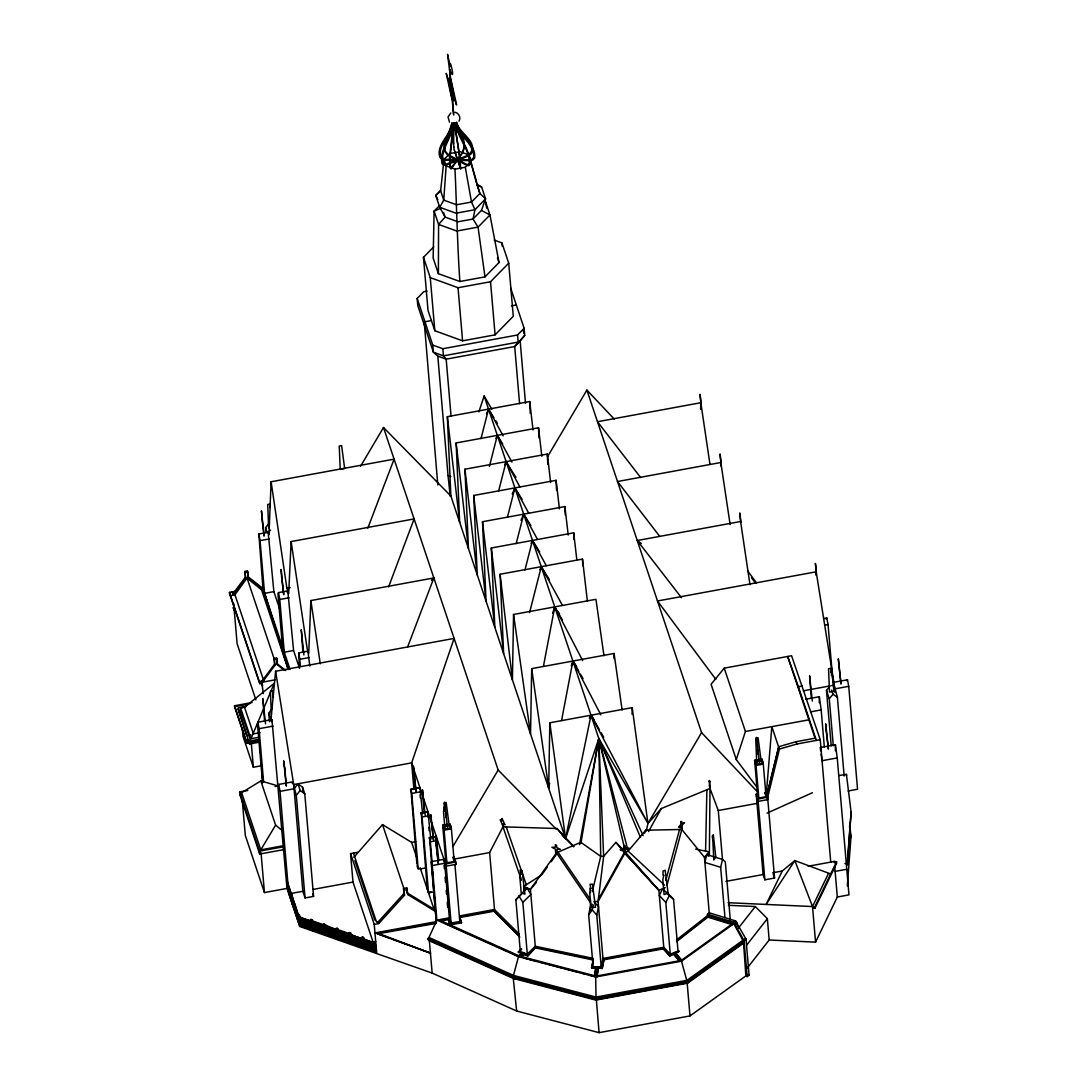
<?xml version="1.0" encoding="UTF-8"?>
<svg xmlns="http://www.w3.org/2000/svg" width="1087" height="1087" viewBox="0 0 1087 1087"><rect width="100%" height="100%" fill="white"/><g stroke="black" fill="none" stroke-linecap="round" stroke-linejoin="round"><path stroke-width="1.5" d="M486.691 208.12L485.509 201.666L489.965 214.954L499.042 262.524L484.992 276.872L459.869 281.506L438.387 273.679L438.577 224.411L434.121 211.123L439.542 205.592M819.272 702.745L819.326 696.726L805.657 699.24M835.359 750.764L835.4 744.758L820.209 747.543L820.671 750.845M646.235 831.079L647.947 823.443L661.317 808.538L710.001 788.469L709.363 855.686M603.964 655.774L595.948 599.304L513.553 614.468L512.425 679.878L500.102 574.249L582.483 559.098L587.374 601.016M622.104 709.947L614.073 653.477L531.692 668.627L530.551 734.051L513.553 614.468M549.628 783.251L548.69 788.211L549.818 722.787L632.213 707.637L647.947 823.443L701.577 732.624L586.885 390.084L547.671 456.486M613.992 658.505L614.073 653.477M632.09 714.349L632.213 707.637M454.013 123.184L453.564 144.082M705.572 851.121L706.89 789.76M453.89 124.095L452.994 137.9L453.89 147.18M367.827 528.133L394.092 459.149L271.098 481.772L268.978 534.722L268.163 532.277L270.568 530.089M407.625 646.969L433.862 577.931L310.868 600.554L308.722 653.409L307.213 648.912L291.126 541.557L414.106 518.934L388.616 586.871M700.558 409.337L700.816 402.72L597.483 421.729L640.678 477.56M709.662 785.385C709.376 790.684 709.403 776.403 709.335 781.553M710.015 787.926L709.974 789.026L709.648 780.901L709.553 782.491M291.126 541.557L288.694 593.597L286.886 588.216L271.098 481.772M720.681 465.861L720.83 462.505L617.498 481.514L659.85 536.543M443.999 159.476L440.629 190.796L443.754 200.13L456.54 204.777L471.5 202.033L479.87 193.486L468.905 154.897L460.086 151.677L449.76 153.58L443.999 159.476L446.146 165.917L443.754 200.13L439.732 207.291L445.099 217.115L457.967 221.802L473.022 219.03L481.446 210.43L485.59 198.853L481.623 187.005L476.745 184.151L479.87 193.486L485.59 198.853L474.965 209.709L473.022 219.03L478.049 227.115L484.992 276.872M847.276 863.54L851.135 811.663L847.398 864.967L847.276 863.54L844.884 863.594M847.33 885.878L850.944 837.52L849.694 823.008M766.172 795.901L771.838 726.646L778.7 747.163L766.702 796.024L778.672 746.728L796.173 741.674L815.563 738.114M453.333 123.877L449.488 158.58L450.113 168.05L451.105 169.001L462.749 152.764L464.462 147.044L463.497 138.076L459.855 132.532L456.744 124.842M453.85 122.654L449.936 158.226L450.1 164.49L451.322 167.901L462.6 152.044L464.013 147.356L463.103 138.959L459.488 133.456L455.249 122.994M413.93 789.515L411.647 762.87L454.108 638.409L275.609 671.25L271.179 717.311L271.533 721.51L271.94 719.608L257.918 722.189L257.497 724.091L262.551 782.925M815.861 575.091L816.188 571.803L657.499 600.989L715.776 679.293M594.589 976.439L595.717 967.579L591.613 967.444L591.668 968.164L595.771 968.3L594.589 976.439L589.67 975.148M597.157 966.778L595.676 976.968L596.029 997.078L686.943 980.352L742.829 940.337L743.97 940.391L747.204 976.642L749.106 975.284L746.008 939.1L735.6 920.92L709.227 912.808L707.433 914.208L707.555 915.634L676.549 939.902M598.23 967.579L597.076 976.656L598.23 967.579L602.239 967.715L604.046 959.033L663.152 948.163L669.864 955.989L673.709 954.4L679.755 961.452L673.641 953.693L669.809 955.269M580.852 843.553L598.815 738.521L484.136 395.981L478.864 411.864M579.52 844.681L598.815 738.521L647.947 823.443L591.015 715.219L589.317 718.127M543.432 666.345L554.75 606.886L562.373 620.066M561.571 720.504L572.89 661.045L576.694 666.562M309.795 666.018L307.961 651.154L298.68 652.866L299.441 668.288M643.124 835.618L598.815 738.521L603.638 856.339L598.095 901.531L602.972 958.462L601.206 966.914L593.108 966.642L588.665 914.86L590.309 906.925L592.143 904.289M588.665 914.86L592.279 909.86L593.298 904.941M601.206 966.914L596.777 915.132L598.529 906.68L593.978 901.653L598.095 901.531L624.821 853.254L615.949 842.33L603.638 856.339L600.717 856.352L580.784 842.303L556.476 852.86L530.402 889.329L535.28 946.261L527.29 954.155L520.306 951.505L515.863 899.737L527.018 887.902L530.85 894.479L522.847 902.373L527.29 954.155M591.613 967.444L592.958 960.935M591.668 968.164L593.026 961.655M598.298 968.3L602.293 968.435L604.046 959.033M269.984 507.547L270.065 504.042L267.701 504.477L268.652 527.806M730.328 920.404L725.301 861.842L722.542 859.423L706.74 854.572L704.906 862.453L720.654 867.29L724.975 917.659M590.594 910.267L590.404 899.56L557.984 852.208M592.306 891.557L600.717 856.352L598.815 738.521L640.474 837.357M720.654 867.29L722.542 859.423M767.069 799.964L779.447 749.038L778.672 746.728M481.011 438.645L488.539 409.106L493.906 417.721M489.381 466.54L497.33 435.371L502.697 443.985M498.593 491.161L506.121 461.635L515.958 477.424M507.384 517.426L514.912 487.9L522.073 499.381M516.176 543.69L523.703 514.151L530.864 525.646M524.967 569.941L532.494 540.416L539.655 551.897M529.573 612.62L541.285 566.68L549.343 579.602M279.658 608.951L273.87 591.641L268.163 532.277L258.869 533.975L262.932 588.447L289.998 669.307M666.915 885.416L681.821 829.476L645.76 830.21L628.164 851.094L625.473 852.33L598.815 738.521L565.553 838.607L573.678 846.691M665.828 880.239L679.565 829.517M452.233 123.429C451.975 137.641 438.74 149.612 442.096 163.852L443.999 165.278L446.485 164.979L468.579 155.821L470.943 154.096L472.478 151.242C474.584 138.633 459.203 133.497 456.54 122.07M452.966 123.959C452.722 137.764 439.882 149.367 442.966 163.172L444.515 164.327L446.567 164.096L468.348 155.047L471.554 151.31C473.443 139.15 458.456 134.258 455.942 123.116M757.014 787.368L736.293 759.568L745.424 731.497L724.214 668.152L791.581 655.746L820.25 739.703L830.74 862.086M552.644 613.245L554.75 606.886L582.686 660.651M571.3 665.815L572.89 661.045L578.814 671.304M589.956 718.385L591.015 715.219L593.882 719.349M451.839 123.714L448.089 134.693L443.836 141.69L444.311 150.753L448.102 155.455L466.962 165.346L468.973 165.713L470.25 164.354C470.535 149.503 458.347 137.832 455.997 123.388M453.007 123.225L448.849 135.413L444.624 142.356L445.059 150.848L448.157 154.694L466.758 164.45L468.415 164.748L469.462 163.648C469.611 149.286 457.817 137.995 455.535 124M299.197 667.309L293.572 650.515L287.797 590.907L278.503 592.605L277.959 594.113L282.484 646.847M287.253 592.401L287.797 590.907M436.539 843.797L436.675 845.047M275.093 786.526L278.204 785.955L278.748 784.42L292.783 781.838L296.289 795.426L305.067 897.957L313.572 896.395L304.781 793.863L302.553 787.205L297.947 783.795L294.061 788.768L280.025 791.35L288.816 893.881L302.838 891.299L305.067 897.957M292.226 783.292L292.783 781.838M735.722 922.347L735.6 920.92L733.698 922.279L733.82 923.705L742.829 940.337L744.16 941.07L688.275 981.085L688.356 982.077L595.309 999.157L512.548 977.417L428.047 939.481L436.906 920.091L432.232 865.537L444.665 863.255L443.944 859.328L431.498 861.624L431.186 862.439L436.403 923.23M443.632 860.157L443.944 859.328M644.618 833.145L645.76 830.21M451.839 122.79C451.159 135.522 435.751 144.231 439.882 157.248L442.042 159.422L444.882 160.183L470.182 160.631L472.899 159.966L474.693 157.86C476.079 143.661 459.543 136.052 456.703 122.736M452.668 123.578C452.056 135.957 437.069 144.367 440.887 156.963L444.977 159.354L469.937 159.789L472.179 159.245L473.633 157.533C474.802 143.81 458.741 136.459 456.01 123.51M486.514 413.767L488.539 409.106L503.132 435.846M495.985 438.482L497.33 435.371L511.923 462.111M504.776 464.733L506.121 461.635L519.899 486.894M512.222 494.109L514.912 487.9L528.703 513.146M521.013 520.36L523.703 514.151L537.494 539.41M531.149 543.514L532.494 540.416L546.285 565.675M539.94 569.778L541.285 566.68L562.373 605.296M459.013 121.2C461.187 117.804 458.918 112.817 454.95 112.233M747.408 967.851L769.188 940.01L815.563 942.13L812.519 906.558L794.828 860.564L782.26 871.013L766.131 904.438L794.828 860.564L830.685 873.948M728.032 902.699L812.519 906.558L828.403 873.608M812.641 907.985L814.924 908.311L814.802 906.898L836.555 861.774L834.272 861.447L808.117 866.257M814.924 908.311L836.677 863.2L836.555 861.774M815.563 942.13L837.316 897.02L834.667 866.122M665.815 902.427L669.252 895.702L662.69 888.677L659.32 895.484L665.815 902.427L670.258 954.209L678.016 951.03L673.573 899.248L666.942 892.155M250.92 738.766L274.304 683.275L244.521 707.243L240.567 707.868L250.92 738.766L259.25 737.231M519.138 934.046L494.503 909.493L489.626 852.575L502.968 826.827L557.02 828.525L573.827 846.515M598.353 899.411L624.278 852.575L657.486 888.758M826.215 619.06L826.799 618L823.661 618.571M846.895 680.856L847.493 679.783L833.362 682.391L837.398 697.283L844.151 776.023M648.518 831.528L661.317 808.538M360.544 466.309L383.494 427.504L450.874 496.052L565.036 837.044M444.461 860.877L446.173 857.996M452.994 846.46L498.172 770.044L383.494 427.504M241.627 792.681L260.826 780.928L275.609 825.115L260.785 849.871L241.3 791.662M449.896 69.989C456.431 85.791 448.89 53.766 450.29 66.647L447.545 54.35L450.602 78.142L456.418 103.863L456.513 105.004L454.624 99.379L452.627 101.757L453.768 115.073M269.508 721.714L268.788 713.317L272.035 708.452M536.502 882.209L530.402 889.329L523.635 886.476L523.961 890.335M542.359 874.03L547.25 867.209M551.15 861.76L556.041 854.939M230.512 595.608L234.955 594.793L247.034 578.012L261.573 589.888L288.218 669.47M416.878 863.988L410.913 789.23L419.922 787.572L422.612 813.701M419.922 787.572L410.506 789.773M427.313 889.234L421.226 812.791L427.952 811.554L430.792 839.368M427.952 811.554L420.818 813.348M232.835 593.991L245.39 577.115L244.901 571.422L247.442 570.96L248.298 577.781L263.312 589.575L288.34 669.456M244.901 571.422L245.771 578.243L233.216 595.105L232.142 591.912M283.707 669.755L277.457 664.85L276.587 658.029L274.046 658.491L274.535 664.184L261.994 681.06L262.375 682.174L274.916 665.312L274.427 659.619L247.034 578.012M429.188 938.502L429.093 937.51L513.594 975.447L512.874 977.526L518.499 956.723L523.798 952.837M296.289 795.426L300.175 790.453L297.947 783.795M738.25 928.352L755.316 906.531L767.354 918.664L769.188 940.01M746.62 945.187L767.354 918.664M525.062 890.375L527.018 887.902M265.989 532.63L265.554 527.603L268.611 523.852M724.214 668.152L711.088 684.28L736.293 759.568M427.069 291.112L423.74 291.724L417.163 298.449L417.775 305.569L433.373 352.188L437.803 356.115L446.173 359.158L514.694 346.549L520.157 340.965L524.736 335.38L524.124 328.274L510.605 287.865M831.229 745.886L826.473 690.422L830.21 685.87L803.51 690.788M833.308 745.845L829.272 698.792L833.009 694.24L831.609 690.055M709.227 912.808L704.458 857.317L709.023 851.828L695.666 849.11M353.805 857.398L382.502 824.612L411.633 842.384L416.932 858.214M353.438 853.091L376.564 922.184L378.181 921.885L403.956 893.514L403.522 888.527L406.81 887.93L407.802 894.601L436.145 911.884M358.37 852.181L350.557 853.621L374.241 924.398L378.752 923.57L404.513 895.199L403.522 888.527M440.493 190.619L435.765 195.443L439.732 207.291L455.969 213.201L474.965 209.709L471.5 202.033L465.29 167.235L471.065 161.338M494.205 240.091L501.922 242.904L508.716 263.19L513.268 316.276L495.088 334.85L462.586 340.829L434.814 330.72L428.02 310.434L423.468 257.334L433.699 246.898M423.468 257.334L430.262 277.62L458.035 287.729L490.536 281.75L508.716 263.19M417.163 298.449L432.762 345.068L442.83 348.737L517.548 335L524.124 328.274M524.736 335.38L514.694 346.549L519.586 403.725M431.498 580.349L433.862 577.931M430.438 953.163L374.974 932.931L436.064 921.694L436.363 922.605L429.528 837.629L436.267 836.379L438.808 860.822M436.267 836.379L429.12 838.05M515.863 899.737L521.733 893.935M509.205 952.103L518.417 956.234L521.733 953.802L518.363 951.845L521.556 948.706M518.431 952.565L521.611 949.413M527.643 955.31L524.002 953.924L520.755 957.063L524.056 954.644L527.711 956.016L535.782 947.266L593.298 959.318M527.711 956.016L535.782 947.266M440.629 190.796L435.765 195.443L437.83 199.532M428.047 939.481L428.618 938.991L428.74 940.486L513.241 978.422L595.839 1000.108L687.691 983.137L743.576 943.122L743.44 941.627L744.242 942.062L687.147 982.838L689.987 1015.924L599.086 1032.65L516.651 1011.019L432.15 973.082L299.713 926.464L286.982 888.419L271.94 719.608M428.74 940.486L429.311 939.997L432.15 973.082M513.689 976.439L512.548 977.417L513.594 975.447L596.029 997.078M513.241 978.422L518.662 979.21M450.806 112.994L448.034 117.002L449.488 122.138M676.494 940.894L707.773 916.423L732.217 923.936L732.271 924.657L707.841 917.143L676.562 941.6M518.417 956.234L521.665 953.095L518.363 951.845M732.217 923.936L681.726 960.093L675.462 952.796L679.375 951.193L675.53 953.516L681.78 960.799M736.877 922.401L733.82 923.705L681.481 961.18L595.676 976.968L518.499 956.723L436.906 920.091L449.339 917.808L451.105 923.094L459.801 921.491L454.923 864.573M744.106 940.459L746.008 939.1L743.97 940.391L733.698 922.279L707.433 914.208M693.003 977.729L687.555 981.643L687.691 983.137M699.824 972.851L703.914 969.93M713.452 963.096L718.901 959.196M727.081 953.34L733.902 948.448M739.35 944.549L742.081 942.592M689.987 1015.924L745.872 975.909L743.576 943.122M832.275 675.38L833.933 691.25L829.49 692.066L828.552 668.736L830.916 668.301L830.835 671.82L831.637 672.133L830.903 672.649L831.976 673.777L831.297 675L832.221 674.823M523.635 886.476L541.774 874.818M452.858 857.412L454.108 857.181L452.858 857.412L454.176 861.352L455.426 861.121L446.906 862.915L445.588 858.975L442.694 825.196L445.439 824.639M767.042 813.13L812.397 792.736M665.23 887.576L658.885 890.348L624.821 853.254M440.656 208.283L434.121 211.123L433.142 257.999L438.387 273.679M427.965 938.489L512.453 976.425L595.214 998.165L688.275 981.085M779.447 749.038L796.948 743.997L820.25 739.703M444.461 859.206L445.588 858.975M756.362 794.42L757.503 794.189L754.609 760.397L761.878 759.066L763.196 763.006L766.077 796.567L767.34 796.336L758.821 798.13L757.503 794.189M764.637 792.681L766.022 792.396L764.759 792.627L766.077 796.567M451.105 923.094L446.037 863.934L455.698 861.909L453.931 856.624L455.901 864.382L446.227 866.162L411.647 762.87L293.694 784.569L302.838 891.299M767.599 797.124L774.542 878.038L764.868 879.818L757.952 799.149L767.599 797.124L765.832 791.839M446.146 165.917L454.977 169.124L465.29 167.235M424.963 321.766L431.485 320.556M511.433 305.855L516.325 304.958M450.874 496.052L447.341 416.688L529.722 401.538L533.051 430.031M447.341 416.688L459.665 522.317L456.132 442.952L538.513 427.789L541.842 456.295M341.685 469.068L344.647 468.524L341.617 445.575L339.253 446.01L340.204 469.339M456.132 442.952L468.456 548.582L464.923 469.217L547.318 454.053L550.633 482.56M464.923 469.217L477.247 574.846L473.715 495.468L556.109 480.318L559.425 508.825M288.327 669.375L264.576 593.353L260.051 540.633L269.345 538.921M473.715 495.468L486.052 601.097L482.506 521.733L564.9 506.583L568.216 535.076M245.282 572.55L247.809 572.088M263.339 693.492L261.913 683.315L259.752 683.709L229.534 593.434L229.452 592.401L235.213 591.342L235.295 592.374M261.573 589.888L263.312 589.575M482.506 521.733L494.843 627.362L491.31 547.997L573.691 532.834L576.817 559.669M286.886 588.216L290.175 587.605M264.576 593.353L273.87 591.641M293.572 650.515L284.278 652.227L279.767 599.494L289.047 597.782M274.427 659.619L276.968 659.157M300.365 666.046L299.781 659.306L309.075 657.594M259.29 681.549L263.733 680.734L234.955 594.793M229.452 592.401L259.671 682.677L275.038 679.851M273.462 696.781L273.15 697.487M258.543 741.198L246.858 743.345L234.602 706.727L234.52 705.762L252.035 702.542M234.602 706.727L248.937 704.077M246.178 706.441L238.148 707.909L249.507 743.97L258.923 742.244M240.567 707.868L245.54 706.958M235.607 709.757L238.583 709.213M263.597 781.879L259.046 728.684L273.082 726.102M824.897 625.12L828.049 624.536L826.799 618M260.065 732.652L253.434 733.874L244.521 707.243M247.741 735.464L250.893 734.88M245.961 740.655L248.923 740.111M249.263 741.117L258.679 739.377M234.52 705.762L246.776 742.394L258.461 740.247M242.306 728.113L243.012 736.334L253.353 767.232L261.682 765.696M815.236 738.766L787.681 656.466L798.374 686.739L802.274 686.019M259.154 850.17L283.327 845.727L283.911 849.599L259.739 854.056L239.914 794.842L239.67 791.961L247.741 790.48M831.569 685.625L834.272 685.123L816.188 571.803M239.914 794.842L241.545 794.543M834.599 688.927L848.73 686.332L847.493 679.783M810.522 711.863L821.161 709.906L819.326 696.726M745.424 731.497L808.891 719.825M418.237 869.315L411.728 793.428L420.737 791.771M433.93 891.897L428.536 892.889L422.041 816.989L428.767 815.753M239.67 791.961L259.494 851.175L283.653 846.732M757.517 759.867L754.609 760.397L755.927 764.338L758.821 798.13M259.399 853.037L261.029 852.738L264.44 892.563L286.982 888.419M445.602 824.653L442.694 825.196L444.012 829.123L446.906 862.915M447.722 825.807L444.76 826.351L443.482 811.5L444.257 811.35L443.645 809.829L444.569 809.652L443.713 808.714L444.556 807.233L443.754 807.002L444.488 806.405L443.809 803.035L446.173 802.586L449.203 825.536M835.4 744.758L837.235 757.924L822.044 760.723L821.133 754.133M411.633 842.384L415.669 841.637M432.082 862.059L430.343 841.827L437.069 840.591M839.15 775.507L846.406 774.365L851.257 813.28M454.135 859.097L489.626 852.575M710.001 788.469L718.276 810.508L757 803.388M419.745 869.043L425.737 867.942M313.002 889.438L352.99 882.073L376.686 952.851L374.241 924.398M848.132 790.983L857.548 789.257L848.73 686.332M404.092 890.226L407.38 889.614M428.36 892.359L431.05 891.856M459.692 915.893L494.503 909.493M518.594 935.228L493.824 910.526L459.679 916.803L461.513 922.809L450.086 924.901L448.265 918.909L440.113 920.404L518.35 955.527M440.181 921.11L448.32 919.616L450.086 924.901M459.679 916.803L459.747 917.523L493.892 911.232L519.844 937.116M435.33 922.795L377.678 933.122L430.588 953.109M450.032 924.195L461.445 922.089M725.994 881.367L763.101 874.532L764.868 879.818M772.775 872.752L782.26 871.013M834.626 871.489L846.787 869.26M837.316 897.02L848.974 894.873L837.235 757.924M602.972 958.462L663.763 947.266L670.258 954.209M604.1 959.739L663.206 948.869L669.864 955.989M597.008 975.949L679.688 960.731M599.548 997.825L602.85 997.227M611.111 995.706L614.427 995.094M622.688 993.572L625.99 992.961M629.305 992.363L632.607 991.752M640.868 990.23L644.17 989.618M652.445 988.097L655.746 987.499M664.008 985.977L667.309 985.365M670.625 984.754L673.926 984.143M682.188 982.621L685.503 982.023M596.247 999.564L607.81 997.431M611.125 996.833L649.143 989.836M652.445 989.224L685.503 983.137M728.385 905.308L755.316 906.531M745.886 939.032L744.731 938.964L746.062 939.698M812.519 906.558L814.802 906.898M535.28 946.261L593.108 958.354M535.837 947.986L593.366 960.025M520.687 956.356L594.521 975.732M524.029 957.932L537.155 961.37M540.443 962.226L545.361 963.53M548.636 964.386L561.775 967.824M565.05 968.694L578.175 972.131M581.463 973.001L586.382 974.292M526.203 980.379L513.118 976.928L516.651 1011.019M529.437 981.221L542.372 984.618M545.606 985.461L563.379 990.135M566.612 990.977L592.483 997.771M521.896 980.053L539.668 984.713M542.902 985.569L547.753 986.847M550.987 987.689L563.922 991.086M567.156 991.928L584.928 996.589M588.162 997.445L594.63 999.143M260.826 780.928L278.204 785.955M707.555 915.634L733.82 923.705M375.708 941.478L374.825 941.342C376.985 943.992 361.985 939.562 363.86 937.605L361.998 936.94C364.281 940.146 349.117 934.861 351.033 933.203L349.172 932.537L349.47 933.624L338.043 929.711L338.206 928.801L336.345 928.149L336.63 929.236C331.073 927.945 327.038 925.798 323.518 923.746L323.804 924.833L312.39 920.92L312.553 920.01L310.678 919.344C312.974 922.55 297.811 917.279 299.727 915.607L298.504 914.493L298.653 915.689L295.379 905.661M477.193 185.388L481.623 187.005M437.803 356.115L448.034 475.508L450.833 476.527M388.616 937.796L377.732 933.828L435.398 923.502L435.248 922.523M391.728 938.937L429.025 952.538M446.309 923.868L472.397 935.581M475.454 936.953L493.865 945.214M496.936 946.6L506.148 950.731M430.153 939.684L448.591 947.959M451.662 949.345L460.874 953.476M463.945 954.862L470.1 957.62M473.171 958.992L477.777 961.057M485.454 964.509L511.583 976.235M481.446 210.43L489.965 214.954L478.049 227.115L456.771 231.028L438.577 224.411L445.099 217.115L443.537 212.413M747.774 974.55L749.106 975.284M745.872 975.909L747.204 976.642M234.058 608.217L233.094 607.647L234.248 610.378M406.81 887.93L407.231 892.916L435.574 910.199M833.009 694.24L837.398 697.283M300.175 790.453L304.781 793.863M638.585 541.516L641.262 543.527M247.442 570.96L247.931 576.653L262.932 588.447M276.587 658.029L277.076 663.722L285.827 670.597M669.252 895.702L673.573 899.248M275.609 825.115L282.009 830.414M706.74 854.572L708.561 856.176M664.51 885.144L628.164 851.094L598.815 738.521M498.172 770.044L556.096 828.973M562.006 834.993L565.553 838.607L591.015 715.219L599.48 729.853M615.949 842.33L624.414 851.216M586.885 390.084L614.345 419.174M701.577 732.624L758.4 792.831M625.473 852.33L658.885 890.348L663.763 947.266M674.13 952.62L681.481 961.18L687.025 981.344M592.279 909.86L596.777 915.132M557.02 828.525L565.553 838.607L549.818 722.787M681.821 829.476L704.458 857.317M681.495 597.741L637.254 540.511L740.587 521.502L749.976 584.765M747.543 570.743L756.579 582.972M751.511 577.74L755.547 583.216M557.617 611.016L559.52 613.775M556.476 852.86L589.874 901.789M495.686 420.601L497.479 423.468M518.92 895.905L522.847 902.373M484.136 395.981L491.759 409.16M580.499 674.225L583.04 678.614M601.179 732.787L603.72 737.176M736.47 923.733L737.978 926.504M572.89 661.045L600.812 714.811M273.014 695.857L272.769 690.788L270.405 691.223L271.356 714.553M506.229 826.935L526.312 884.75M502.968 826.827L521.461 880.198M826.473 690.422L829.272 698.792M798.374 686.739L816.351 740.424M796.173 741.674L796.948 743.997M766.05 794.312L767.816 799.597L758.142 801.377L756.375 796.092M754.691 761.484L756.008 765.425L763.291 764.079L761.878 759.066M757.952 799.149L756.172 793.863L763.101 874.532M773.21 874.084L774.542 878.038M523.119 330.557L524.192 333.777M497.466 257.823L499.042 262.524M454.896 151.908L460.44 168.064L459.801 158.403M442.789 826.269L444.107 830.21L451.39 828.865L449.977 823.851L451.295 827.791L454.176 861.352M446.037 863.934L444.27 858.648L449.339 917.808M436.036 844.382L438.319 863.445L435.629 838.172L436.24 844.952M459.747 917.523L461.513 922.809M420.112 867.725L434.243 909.928M417.014 865.673L417.829 868.105M407.231 892.916L407.802 894.601M382.502 824.612L404.024 888.881M403.956 893.514L404.513 895.199M265.554 527.603L267.171 532.413M378.181 921.885L378.752 923.57M354.878 860.605L374.784 920.064M247.931 576.653L248.298 577.781M277.076 663.722L277.457 664.85M245.39 577.115L245.771 578.243M274.535 664.184L274.916 665.312M261.587 682.432L262.66 685.639M261.057 682.554L262.13 685.734M268.788 713.317L271.533 721.51M255.907 699.919L237.115 643.789L233.664 603.598M312.676 893.731L313.572 896.395M259.535 750.207L260.282 752.462M246.477 734.921L238.393 710.776L240.472 710.395L251.246 742.584L253.353 767.232M249.168 742.964L249.507 743.97M283.571 848.594L283.911 849.599M291.778 895.158L291.234 892.767L292.05 903.066M295.419 906.028L291.751 894.805M288.109 883.948L291.384 893.962M288.313 885.375L288.925 893.704M288.599 886.218L289.21 894.547M288.87 887.06L289.482 895.389M289.183 887.97L290.215 897.563M289.319 888.392L290.487 898.392M289.604 889.22L290.772 899.234M289.889 890.063L291.085 900.145M290.188 890.973L291.357 900.987M290.46 891.788L291.642 901.816M290.745 892.631L291.927 902.658M291.955 896.231L292.552 904.561M292.226 897.074L293.259 906.667M292.376 897.495L293.572 907.577M292.675 898.405L293.843 908.419M292.96 899.248L294.129 909.262M293.232 900.09L294.414 910.104M293.517 900.919L294.713 911.015M293.83 901.843L294.998 911.844M294.101 902.645L295.27 912.686M294.373 903.487L295.406 913.08M295.093 905.607L295.691 913.922M295.582 907.088L296.615 916.681M295.718 907.509L296.9 917.523M296.004 908.352L297.199 918.433M296.316 909.262L297.485 919.276M296.588 910.104L297.77 920.118M296.873 910.947L298.042 920.961M297.159 911.789L298.354 921.871M297.458 912.7L298.477 922.265M298.164 914.792L298.762 923.094M298.449 915.634L299.047 923.936M298.721 916.477L299.333 924.779M264.44 892.563L245.295 835.373L242.306 800.535M287.838 882.508L288.137 884.302M468.905 154.897L476.31 182.521M454.366 149.911L460.643 169.164L459.991 158.77L454.434 122.668M413.78 772.857L416.008 791.363L413.998 769.813M281.506 576.205L283.734 594.725L281.044 569.452L281.112 570.186M261.885 517.589L264.114 536.095L261.423 510.836L261.478 511.569M448.034 475.508L450.208 496.297M429.528 837.629L430.343 841.827M421.226 812.791L422.041 816.989M410.913 789.23L411.728 793.428M431.498 861.624L432.232 865.537M278.748 784.42L280.025 791.35M278.503 592.605L279.767 599.494M459.584 156.134L454.583 123.374M258.869 533.975L260.051 540.633M757.096 743.182L756.62 737.271L759.31 762.53M453.7 146.854L454.298 150.21M257.918 722.189L259.046 728.684M298.68 652.866L299.781 659.306M275.609 671.25L293.694 784.569M720.83 462.505L730.138 524.573M700.816 402.72L709.947 464.258M310.868 600.554L320.271 663.817M531.692 668.627L548.69 788.211M849.504 826.174L850.944 837.52M413.508 768.332L413.875 772.246M491.31 547.997L503.634 653.627L500.102 574.249M838.879 664.931L841.012 684.049L838.322 658.79L838.77 663.315M838.634 663.45L838.743 664.999M846.406 774.365L846.528 775.778M834.272 685.123L834.884 692.297M828.049 624.536L832.669 678.533M826.269 730.002L825.712 723.86L828.403 749.12L826.12 730.056M821.161 709.906L824.34 747.014M834.272 861.447L834.395 862.861M812.329 701.088L809.625 675.829L810.182 681.97M810.046 682.038L811.391 698.316M761.104 760.751L758.087 737.801L755.723 738.236L756.661 761.566M757.585 749.65L757.965 754.133M718.276 810.508L722.542 860.143M707.773 916.423L707.841 917.143M687.297 981.398L687.283 983.205M673.641 953.693L673.709 954.4M663.152 948.163L663.206 948.869M602.239 967.715L602.293 968.435M595.717 967.579L595.771 968.3M596.383 998.124L596.464 999.116M599.086 1032.65L596.247 998.437L595.839 1000.108M595.214 998.165L595.309 999.157M520.157 340.965L525.497 403.182M517.548 335L518.146 342.106L443.442 355.857L433.373 352.188L432.762 345.068M501.922 242.904L502.208 246.219M490.536 281.75L495.088 334.85M449.583 69.038L450.276 77.177L448.265 79.541L446.2 73.359L452.301 100.792L453.442 114.108M457.464 159.572L457.532 160.4M524.002 953.924L524.056 954.644M458.035 287.729L462.586 340.829M493.824 910.526L493.892 911.232M451.064 416.335L446.173 359.158L443.442 355.857L442.83 348.737M430.262 277.62L434.814 330.72M424.215 321.752L437.816 484.938M455.698 861.909L455.901 864.382M447.409 827.316L444.705 802.057L445.072 807.274M445.548 812.954L445.928 817.424M444.067 865.225L444.352 868.595M445.072 877.046L445.507 882.114M446.227 890.552L446.526 893.935M447.246 902.373L447.681 907.441M448.265 918.909L448.32 919.616M431.349 820.848L430.792 814.707L433.496 839.966L431.213 820.902M432.952 872.182L433.237 875.551M435.113 897.482L435.411 900.851M427.68 813.796L427.979 817.166M428.849 827.289L429.134 830.658M425.18 815.141L422.49 789.882L423.047 796.024M422.897 796.078L424.256 812.369M420.085 794.869L420.384 798.238M413.902 769.514L413.318 766.104L413.603 768.631M362.881 937.076L363.86 948.462M350.557 853.621L352.99 882.073M350.055 932.673L351.033 944.059M337.228 928.271L338.206 939.657M303.912 654.972L301.221 629.713L301.276 630.446M301.384 630.745L301.778 635.854M301.642 635.922L302.988 652.2M324.402 923.882L325.38 935.268M302.553 787.205L302.988 792.246M311.575 919.48L312.553 930.866M281.207 570.485L281.601 575.594M298.748 915.077L299.713 926.464M261.587 511.855L261.967 516.964M295.107 904.221L296.085 915.607M291.465 893.365L292.444 904.751M265.527 723.874L262.823 698.601L264.603 721.102M259.671 682.677L259.752 683.709M260.717 757.476L261.437 765.846M261.722 769.202L262.578 779.243M259.494 851.175L259.739 854.056M246.776 742.394L246.858 743.345M240.893 711.686L241.178 714.974M459.869 281.506C457.247 243.61 456.757 206.965 454.977 169.124M582.483 559.098L582.781 565.851M573.691 532.834L573.99 539.587M564.9 506.583L565.267 515.021M556.109 480.318L556.558 490.441M547.318 454.053L547.766 464.19M538.513 427.789L538.975 437.925M529.722 401.538L530.252 413.345M712.814 840.21L713.792 859.926L715.789 857.235L713.344 834.721L712.27 836.161L712.814 840.21M663.749 875.225L662.825 879.736L664.089 894.601L668.07 893.011L665.162 870.239L663.043 871.081L663.016 875.13L663.749 875.225M520.782 874.383L520.034 874.818L520.578 878.174L519.926 877.929L521.203 892.78L524.953 894.207L522.1 870.741L520.089 869.98L520.782 874.383M590.798 888.514L589.888 889.275L590.757 890.253L589.861 890.919L590.486 892.522L589.697 892.536L590.975 907.4L595.499 907.319L592.456 884.207L590.037 884.234L590.73 887.671L589.983 888.147L590.798 888.514M700.055 394.445L700.993 403.25L700.055 394.445M720.07 454.23L721.007 463.035L720.07 454.23M739.826 513.227L740.763 522.032L739.826 513.227M815.413 563.528L816.364 572.333L815.413 563.528M284.753 768.251L286.357 786.091L283.666 760.832L284.753 768.251M680.91 821.595L680.802 824.503L678.573 827.112L679.402 827.587L680.965 826.283L681.277 829.924L682.364 829.014L682.052 825.373L684.375 822.587L681.902 823.593L681.726 821.459L680.91 821.595M446.811 824.354L444.012 829.123L451.295 827.791L446.811 824.354M758.712 759.568L755.927 764.338L763.196 763.006L758.712 759.568M623.87 845.496L623.598 848.24L620.133 849.708L621.356 850.55L623.748 850.02L624.06 853.662L625.745 853.295L625.433 849.654L629.033 848.05L625.283 847.86L625.093 845.727L623.87 845.496M502.099 818.593L502.058 820.957L500.251 819.761L503.417 827.289L503.104 823.647L504.993 824.829L502.099 818.593M450.412 78.74L448.686 80.778L451.241 88.414L450.412 78.74M454.217 98.156L452.491 100.181L451.662 90.52L454.217 98.156M555.471 844.735L555.212 847.276L551.897 847.262L555.362 849.056L555.674 852.697L557.278 853.037L556.979 849.395L560.416 849.341L556.816 847.615L556.639 845.482L555.471 844.735M299.998 917.401L300.759 926.151L299.998 917.401M300.99 917.741L301.751 926.491L300.99 917.741M301.982 918.08L302.743 926.831L301.982 918.08M303.069 918.447L303.816 927.211L303.069 918.447M304.061 918.787L304.808 927.551L304.061 918.787M305.053 919.14L305.8 927.89L305.053 919.14M306.045 919.48L306.792 928.23L306.045 919.48M307.118 919.847L307.866 928.597L307.118 919.847M308.097 920.186L308.857 928.937L308.097 920.186M309.088 920.526L309.849 929.276L309.088 920.526M310.094 920.866L310.841 929.616L310.094 920.866M311.086 921.205L311.833 929.956L311.086 921.205M312.825 921.803L313.586 930.554L312.825 921.803M313.83 922.143L314.578 930.893L313.83 922.143M314.822 922.483L315.57 931.233L314.822 922.483M315.896 922.849L316.643 931.6L315.896 922.849M316.888 923.189L317.635 931.939L316.888 923.189M317.88 923.529L318.627 932.279L317.88 923.529M318.871 923.868L319.619 932.619L318.871 923.868M319.945 924.235L320.692 932.999L319.945 924.235M320.937 924.575L321.684 933.325L320.937 924.575M321.929 924.915L322.676 933.665L321.929 924.915M322.921 925.254L323.668 934.005L322.921 925.254M323.912 925.594L324.66 934.358L323.912 925.594M325.665 926.206L326.413 934.956L325.665 926.206M326.657 926.545L327.404 935.296L326.657 926.545M327.649 926.885L328.396 935.635L327.649 926.885M328.722 927.252L329.47 936.002L328.722 927.252M329.714 927.591L330.462 936.342L329.714 927.591M330.706 927.931L331.453 936.681L330.706 927.931M331.698 928.271L332.445 937.021L331.698 928.271M332.771 928.638L333.519 937.388L332.771 928.638M333.763 928.977L334.511 937.728L333.763 928.977M334.755 929.317L335.503 938.067L334.755 929.317M335.747 929.657L336.494 938.407L335.747 929.657M336.739 929.996L337.486 938.747L336.739 929.996M338.492 930.594L339.239 939.345L338.492 930.594M339.484 930.934L340.231 939.684L339.484 930.934M340.476 931.274L341.223 940.038L340.476 931.274M341.549 931.654L342.296 940.404L341.549 931.654M342.541 931.994L343.288 940.744L342.541 931.994M343.533 932.333L344.28 941.084L343.533 932.333M344.525 932.673L345.272 941.424L344.525 932.673M345.598 933.04L346.345 941.79L345.598 933.04M346.59 933.38L347.337 942.13L346.59 933.38M347.582 933.719L348.329 942.47L347.582 933.719M348.574 934.059L349.321 942.809L348.574 934.059M349.566 934.399L350.313 943.149L349.566 934.399M351.318 934.997L352.066 943.747L351.318 934.997M352.31 935.336L353.058 944.087L352.31 935.336M353.302 935.676L354.049 944.426L353.302 935.676M354.376 936.043L355.123 944.793L354.376 936.043M355.367 936.383L356.115 945.133L355.367 936.383M356.359 936.722L357.107 945.473L356.359 936.722M357.351 937.062L358.099 945.826L357.351 937.062M358.425 937.442L359.186 946.193L358.425 937.442M359.417 937.768L360.164 946.532L359.417 937.768M360.408 938.108L361.156 946.872L360.408 938.108M361.4 938.448L362.148 947.212L361.4 938.448M362.392 938.801L363.14 947.551L362.392 938.801M364.145 939.399L364.892 948.149L364.145 939.399M365.137 939.739L365.884 948.489L365.137 939.739M366.129 940.078L366.876 948.829L366.129 940.078M367.202 940.445L367.95 949.196L367.202 940.445M368.194 940.785L368.941 949.535L368.194 940.785M369.186 941.125L369.933 949.875L369.186 941.125M370.178 941.464L370.939 950.215L370.178 941.464M371.251 941.831L372.012 950.582L371.251 941.831M372.243 942.171L372.99 950.921L372.243 942.171M373.235 942.511L373.982 951.261L373.235 942.511M374.227 942.85L374.974 951.601L374.227 942.85M375.219 943.19L375.966 951.94L375.219 943.19M454.121 97.015L451.553 89.379L450.725 79.704L454.121 97.015M451.336 89.555L448.782 81.919L452.165 99.23L451.336 89.555"/></g></svg>
